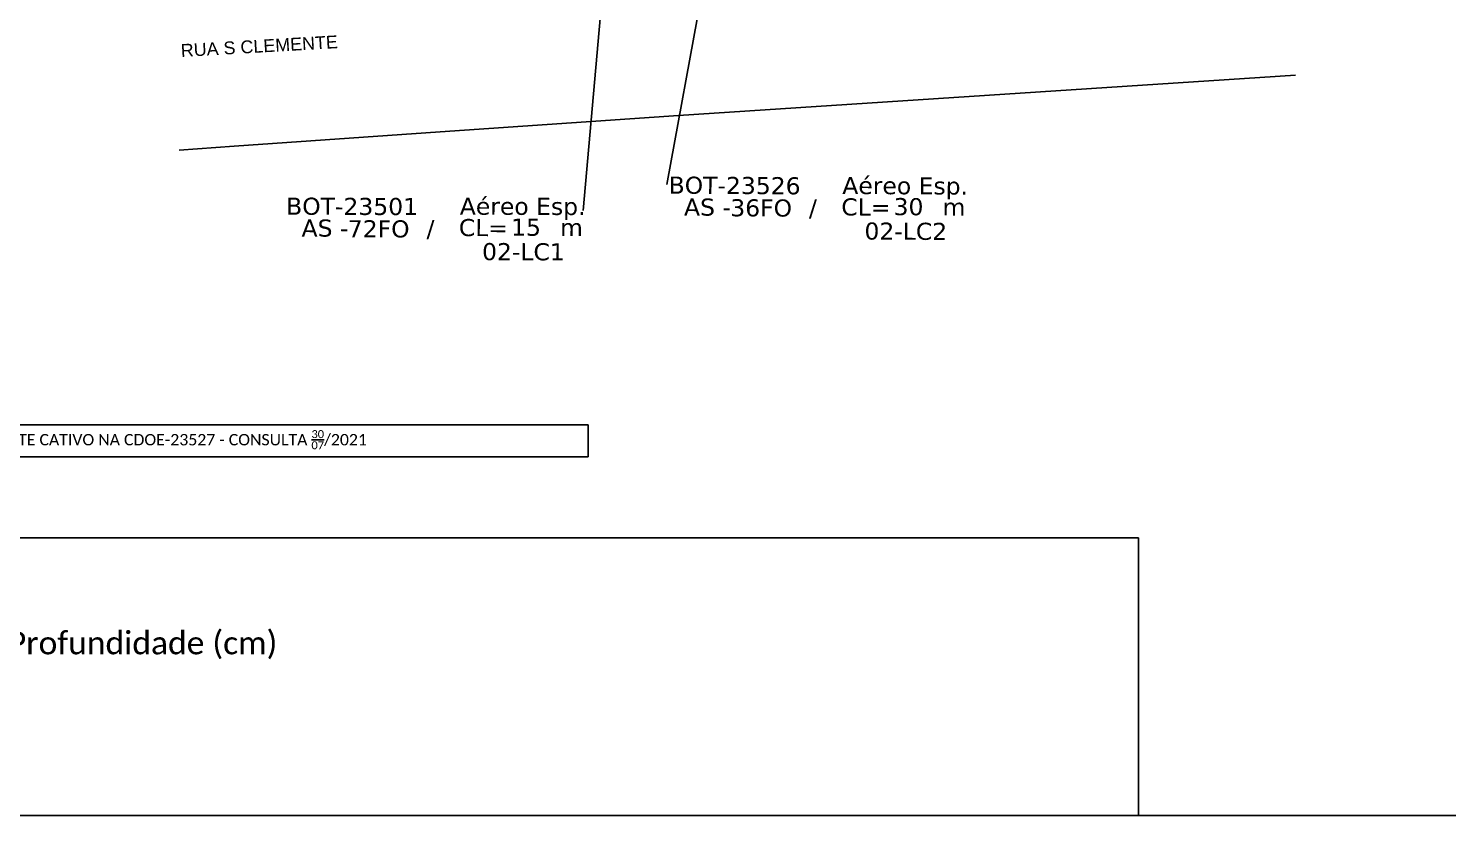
# Model space of a CAD drawing. Extents: x -89 to 749, y 705 to 1299.
# Drawn here: x 42.9 to 291.9, y 705 to 843.2 of the extents above; entities that cross this region are included whole.
import ezdxf
from ezdxf.enums import TextEntityAlignment as Align

# ---------------------------------------------------------------- set-up
doc = ezdxf.new("R2010")
doc.units = 0
doc.layers.add('label_cabos', color=7, linetype='Continuous')
doc.layers.add('QUADRA', color=7, linetype='Continuous')
doc.layers.add('Segmento Logradouro Texto', color=7, linetype='Continuous', lineweight=0)
doc.styles.add('DIGICADE', font='arial.ttf')
doc.styles.add('siredit', font='verdana.ttf')
doc.styles.add('WMF-Calibri0', font='calibri.ttf')
doc.dimstyles.new('CC', dxfattribs={"dimtxt": 1, "dimasz": 2, "dimexe": 0.18, "dimexo": 0.0625, "dimgap": 0.09, "dimtad": 0, "dimdec": 0, "dimrnd": 1, "dimzin": 0, "dimdsep": 46, "dimtxsty": 'siredit', "dimblk": 'NONE', "dimcen": 0, "dimse1": 1, "dimse2": 1, "dimsd1": 1, "dimsd2": 1, "dimclrt": 7, "dimadec": 0, "dimazin": 0, "dimtfac": 1, "dimtdec": 0, "dimtofl": 0, "dimtmove": 0, "dimatfit": 3, "dimfxl": 0, "dimtolj": 1, "dimtzin": 0, "dimarcsym": 0})

# ---------------------------------------------------------------- blocks, each defined once
blk = doc.blocks.new('Inst CB ESP CFOA-SM-AS-80-TS-72')
at = {"layer": 'label_cabos', "color": 0, "style": 'siredit'}
for tag, flags, p in [('ID_ATIVIDADE', 3, (1.314, 2.672)), ('FATOR', 1, (11.56, 2.551))]:
    blk.add_attdef(tag, text='', height=0.8, rotation=359.69001, dxfattribs=dict(at, flags=flags)).set_placement(p, align=Align.MIDDLE_CENTER)
for tag, p in [('DESTINO_CABO', (3.131, 1.262)), ('TIPO_CABO', (13.108, 1.245)), ('TIPO_CABO', (1.762, -0.005)), ('CABO', (4.686, -0.052)), ('/', (7.714, -0.052)), ('LANCE', (10.809, 0.002)), ('UND', (15.964, 0.002)), ('FID', (13.148, -1.414))]:
    blk.add_attdef(tag, text='', height=0.8, rotation=359.69001, dxfattribs=at).set_placement(p, align=Align.MIDDLE_CENTER)
blk.add_attdef('QTDE', (12.429, -0.475), '', height=0.8, rotation=359.69001, dxfattribs=at)
blk = doc.blocks.new('_None')
blk = doc.blocks.new('Inst CB ESP CFOA-SM-AS-80-TS-36')
at = {"layer": 'label_cabos', "color": 0, "style": 'siredit'}
for tag, flags, p in [('ID_ATIVIDADE', 3, (1.314, 2.672)), ('FATOR', 1, (11.56, 2.551))]:
    blk.add_attdef(tag, text='', height=1, rotation=359.69001, dxfattribs=dict(at, flags=flags)).set_placement(p, align=Align.MIDDLE_CENTER)
for tag, p in [('DESTINO_CABO', (3.131, 1.262)), ('TIPO_CABO', (13.108, 1.245)), ('TIPO_CABO', (1.762, -0.005)), ('CABO', (4.686, -0.052)), ('/', (7.714, -0.052)), ('LANCE', (10.809, 0.002)), ('UND', (15.964, 0.002)), ('FID', (13.148, -1.414))]:
    blk.add_attdef(tag, text='', height=1, rotation=359.69001, dxfattribs=at).set_placement(p, align=Align.MIDDLE_CENTER)
blk.add_attdef('QTDE', (12.429, -0.475), '', height=1, rotation=359.69001, dxfattribs=at)

msp = doc.modelspace()

# ---------------------------------------------------------------- linework, layer by layer
msp.add_lwpolyline([(-89.32, 705.02), (749.25, 705.02), (749.25, 1299.02), (-89.32, 1299.02), (-89.32, 705.02)])
at = {"color": 3}
msp.add_lwpolyline([(-2.67, 768), (141.12, 768), (141.12, 773.58), (-2.67, 773.58)], close=True, dxfattribs=at)
at = {"color": 7}
for points in [[(-89.24, 753.78), (237.71, 753.78)], [(237.71, 753.78), (237.71, 705.02)]]:
    msp.add_lwpolyline(points, dxfattribs=at)
at = {"layer": 'QUADRA', "color": 4}
msp.add_lwpolyline([(265.28, 834.96), (157, 827.88), (115.17, 825), (79.03, 822.49), (69.4, 821.83)], dxfattribs=at)
msp.add_lwpolyline([(265.28, 834.96), (157, 827.88), (115.17, 825), (79.03, 822.49), (69.4, 821.83)], dxfattribs=at)

# ---------------------------------------------------------------- block references
at = {"layer": 'label_cabos', "color": 0, "lineweight": 0}
ref = msp.add_blockref('Inst CB ESP CFOA-SM-AS-80-TS-36', (157.44, 811.83), dxfattribs=dict(at, xscale=3, yscale=3, zscale=3))
ref.add_attrib('DESTINO_CABO', 'BOT-23526', dxfattribs={"color": 0, "height": 3, "rotation": 359.69, "style": 'siredit'}).set_placement((166.84, 815.62), align=Align.MIDDLE_CENTER)
ref.add_attrib('TIPO_CABO', 'Aéreo Esp.', dxfattribs={"color": 0, "height": 3, "rotation": 359.69, "style": 'siredit'}).set_placement((196.77, 815.57), align=Align.MIDDLE_CENTER)
ref.add_attrib('CABO', '36FO', dxfattribs={"color": 0, "height": 3, "rotation": 359.69, "style": 'siredit'}).set_placement((171.5, 811.68), align=Align.MIDDLE_CENTER)
ref.add_attrib('/', '/', dxfattribs={"color": 0, "height": 3, "rotation": 359.69, "style": 'siredit'}).set_placement((180.58, 811.68), align=Align.MIDDLE_CENTER)
ref.add_attrib('TIPO_CABO', 'AS - ', dxfattribs={"color": 0, "height": 3, "rotation": 359.69, "style": 'siredit'}).set_placement((162.73, 811.82), align=Align.MIDDLE_CENTER)
ref.add_attrib('FID', '02-LC2', dxfattribs={"color": 0, "height": 3, "rotation": 359.69, "style": 'siredit'}).set_placement((196.88, 807.59), align=Align.MIDDLE_CENTER)
ref.add_attrib('LANCE', 'CL=', dxfattribs={"color": 0, "height": 3, "rotation": 359.69, "style": 'siredit'}).set_placement((189.87, 811.84), align=Align.MIDDLE_CENTER)
ref.add_attrib('QTDE', '30', (194.73, 810.41), dxfattribs={"color": 0, "height": 3, "rotation": 359.69, "style": 'siredit'})
ref.add_attrib('UND', 'm', dxfattribs={"color": 0, "height": 3, "rotation": 359.69, "style": 'siredit'}).set_placement((205.33, 811.84), align=Align.MIDDLE_CENTER)
at = {"layer": 'label_cabos'}
ref = msp.add_blockref('Inst CB ESP CFOA-SM-AS-80-TS-72', (90.33, 808.14), dxfattribs=dict(at, xscale=3, yscale=3.000000000000001, zscale=3.000000000000001, rotation=0.1315642785740557))
ref.add_attrib('DESTINO_CABO', 'BOT-23501', dxfattribs={"color": 0, "height": 3, "rotation": 359.8216, "style": 'siredit'}).set_placement((99.72, 811.95), align=Align.MIDDLE_CENTER)
ref.add_attrib('CABO', '72FO', dxfattribs={"color": 0, "height": 3, "rotation": 359.8216, "style": 'siredit'}).set_placement((104.39, 808.01), align=Align.MIDDLE_CENTER)
ref.add_attrib('LANCE', 'CL=', dxfattribs={"color": 0, "height": 3, "rotation": 359.8216, "style": 'siredit'}).set_placement((122.76, 808.22), align=Align.MIDDLE_CENTER)
ref.add_attrib('TIPO_CABO', 'Aéreo Esp.', dxfattribs={"color": 0, "height": 3, "rotation": 359.8216, "style": 'siredit'}).set_placement((129.65, 811.96), align=Align.MIDDLE_CENTER)
ref.add_attrib('/', '/', dxfattribs={"color": 0, "height": 3, "rotation": 359.8216, "style": 'siredit'}).set_placement((113.47, 808.03), align=Align.MIDDLE_CENTER)
ref.add_attrib('TIPO_CABO', 'AS - ', dxfattribs={"color": 0, "height": 3, "rotation": 359.8216, "style": 'siredit'}).set_placement((95.62, 808.14), align=Align.MIDDLE_CENTER)
ref.add_attrib('FID', '02-LC1', dxfattribs={"color": 0, "height": 3, "rotation": 359.8216, "style": 'siredit'}).set_placement((129.78, 803.99), align=Align.MIDDLE_CENTER)
ref.add_attrib('QTDE', '15', (127.62, 806.8), dxfattribs={"color": 0, "height": 3, "rotation": 359.8216, "style": 'siredit'})
ref.add_attrib('UND', 'm', dxfattribs={"color": 0, "height": 3, "rotation": 359.8216, "style": 'siredit'}).set_placement((138.22, 808.25), align=Align.MIDDLE_CENTER)

# ---------------------------------------------------------------- texts
at = {"color": 7, "attachment_point": 1, "style": 'WMF-Calibri0'}
for s, insert, char_height, width in [('\\A1;CLIENTE CATIVO NA CDOE-23527 - CONSULTA {\\H0.7x;\\S30/07;}/2021', (33.83, 772.68), 2, 329.4217), ('Medidas das caixas internas =  Largura x Altura x Profundidade (cm)', (-84.48, 737.33), 4, 658.8434)]:
    msp.add_mtext(s, dxfattribs=dict(at, insert=insert, char_height=char_height, width=width))
at = {"layer": 'Segmento Logradouro Texto', "color": 5, "linetype": 'Continuous', "insert": (69.6, 840.41), "char_height": 2.25, "width": 28.2217, "attachment_point": 1, "rotation": 3.2388, "style": 'DIGICADE'}
msp.add_mtext('\\fArial|b0|i0|c0|p34;\\W1.0000000000;\\T1.0000000000;\\o\\lRUA S CLEMENTE', dxfattribs=at)
msp.add_mtext('\\fArial|b0|i0|c0|p34;\\W1.0000000000;\\T1.0000000000;\\o\\lRUA S CLEMENTE', dxfattribs=at)

# ---------------------------------------------------------------- leaders
at = {"layer": 'label_cabos'}
for points in [[(163.58, 863.02), (154.92, 815.77)], [(143.48, 847.57), (140.24, 811.24)]]:
    msp.add_leader(points, dimstyle='CC', override={"dimgap": 0.09, "dimtad": 0}, dxfattribs=at)

doc.saveas('drawing.dxf')
